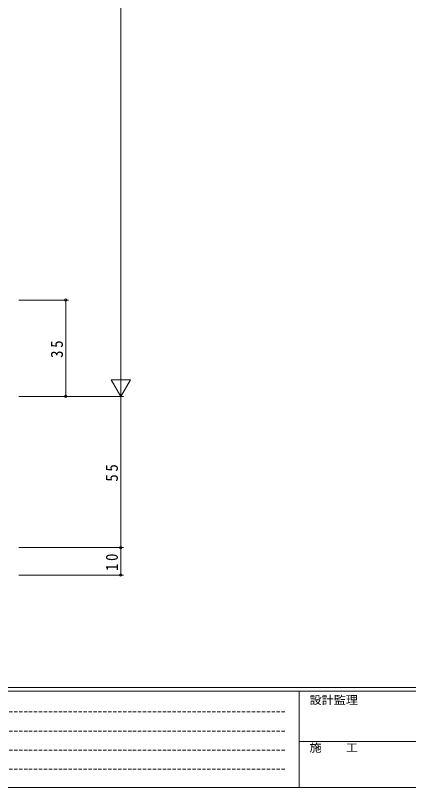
# Model space of a CAD drawing. Units: millimetres on the paper. Extents: x -420 to 373, y -297 to 267.
# Drawn here: x -263.2 to -120.4, y -297 to -16.3 of the extents above; entities that cross this region are included whole.
import ezdxf
from ezdxf.enums import TextEntityAlignment as Align

# ---------------------------------------------------------------- set-up
doc = ezdxf.new("R2010")
doc.units = ezdxf.units.MM
doc.linetypes.add('DASHED1', pattern=[1.8, 1.2, -0.6])
doc.layers.add('0-1_YKK_ZWAK', color=7, linetype='Continuous', lineweight=9)
doc.layers.add('0-7_YKK_D', color=6, linetype='Continuous', lineweight=9)
doc.styles.add('ＭＳ ゴシック', font='')
doc.styles.get('ＭＳ ゴシック').set_extended_font_data('MS Gothic')

msp = doc.modelspace()

# ---------------------------------------------------------------- linework, layer by layer
at = {"layer": '0-1_YKK_ZWAK'}
for p, q in [((352.3, -260.6), (-417.7, -260.6)), ((314.5, -262), (-417.7, -262)), ((-160.1, -262), (-160.1, -297)), ((-160.1, -280.199), (-31.3, -280.199)), ((-417.7, -297), (314.5, -297))]:
    msp.add_line(p, q, dxfattribs=at)
at = {"layer": '0-1_YKK_ZWAK', "linetype": 'DASHED1'}
for p, q in [((-413.101, -269.512), (-164.909, -269.512)), ((-413.101, -276.441), (-164.909, -276.441)), ((-413.101, -283.37), (-164.909, -283.37)), ((-413.101, -290.298), (-164.909, -290.298))]:
    msp.add_line(p, q, dxfattribs=at)
at = {"layer": '0-7_YKK_D'}
for p, q in [((-224.934, 138.233), (-224.934, -147.767)), ((-261.934, -119.767), (-243.934, -119.767)), ((-244.934, -119.767), (-244.934, -154.767)), ((-224.934, -154.767), (-224.934, -142.642)), ((-221.434, -148.705), (-228.434, -148.705)), ((-224.934, -154.767), (-228.434, -148.705)), ((-224.934, -154.767), (-221.434, -148.705)), ((-261.934, -154.767), (-223.934, -154.767)), ((-261.934, -154.767), (-223.934, -154.767)), ((-261.934, -154.767), (-243.934, -154.767)), ((-224.934, -154.767), (-224.934, -209.767)), ((-261.934, -209.767), (-223.934, -209.767)), ((-261.934, -209.767), (-223.934, -209.767)), ((-224.934, -209.767), (-224.934, -219.767)), ((-261.934, -219.767), (-223.934, -219.767))]:
    msp.add_line(p, q, dxfattribs=at)
for centre in [(-244.934, -119.767), (-244.934, -154.767), (-224.934, -209.767), (-224.934, -209.767), (-224.934, -219.767)]:
    msp.add_circle(centre, 0.425, dxfattribs=at)

# ---------------------------------------------------------------- texts
at = {"layer": '0-1_YKK_ZWAK', "style": 'ＭＳ ゴシック', "width": 1.1}
for s, p in [('設計監理', (-156.331, -267.533)), ('施\u3000\u3000工', (-156.331, -284.854))]:
    msp.add_text(s, height=2.933, dxfattribs=at).set_placement(p, align=Align.BOTTOM_LEFT)
at = {"layer": '0-7_YKK_D', "color": 3, "char_height": 4.399, "attachment_point": 7, "rotation": 90, "style": 'ＭＳ ゴシック'}
for s, insert in [('\\T1.36;\\W0.9;35', (-245.934, -140.787)), ('\\T1.36;\\W0.9;55', (-225.934, -185.787)), ('\\T1.36;\\W0.9;10', (-225.934, -218.287))]:
    msp.add_mtext(s, dxfattribs=dict(at, insert=insert))

doc.saveas('drawing.dxf')
